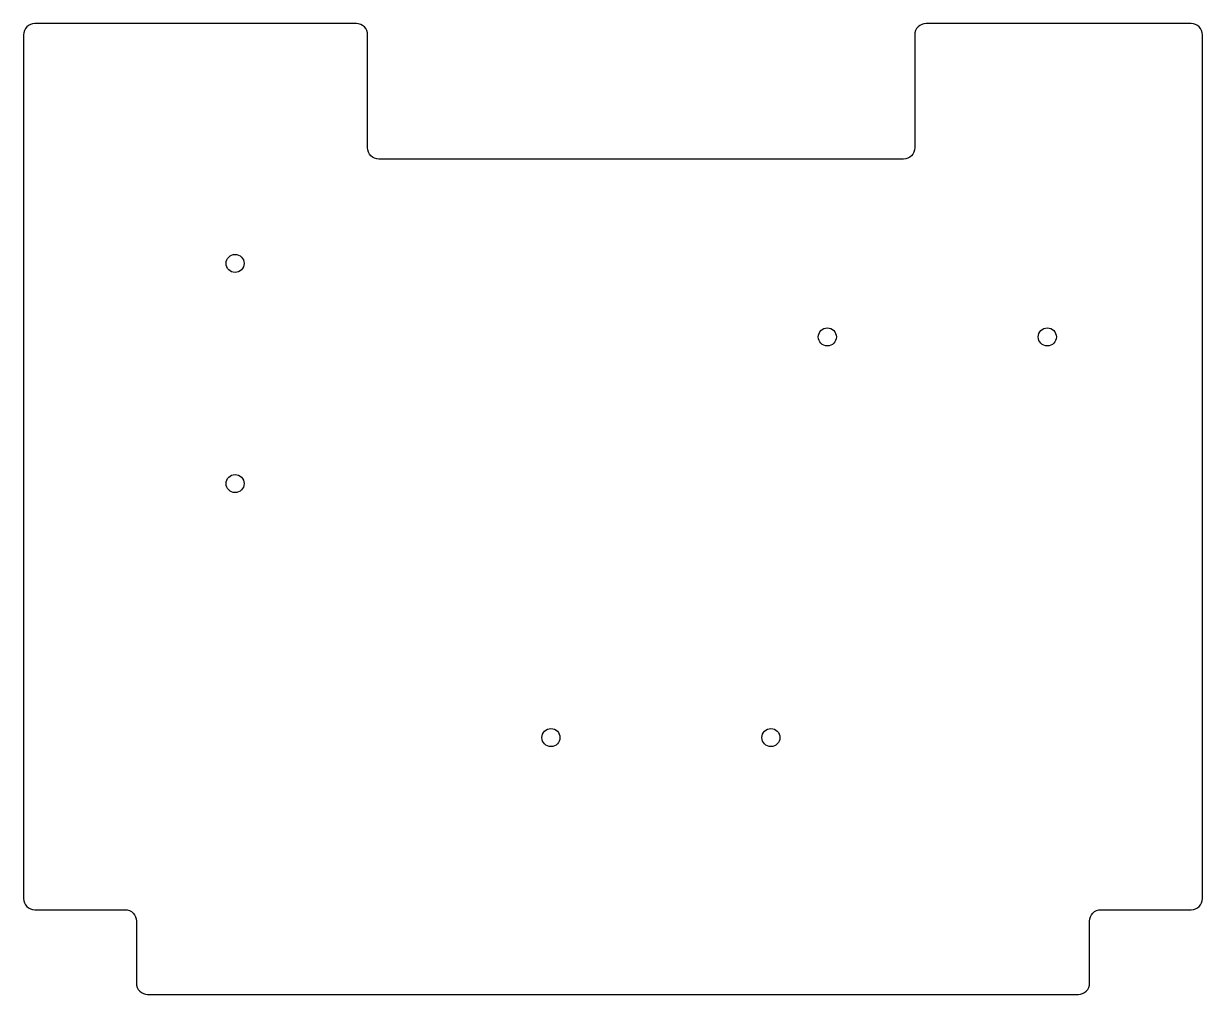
# Model space of a CAD drawing. Header units: millimetres. Extents: x -105 to 105, y -86 to 86.
import ezdxf

# ---------------------------------------------------------------- set-up
doc = ezdxf.new("R2010")
doc.units = ezdxf.units.MM
doc.layers.get('0').update_dxf_attribs({"linetype": 'CONTINUOUS'})

msp = doc.modelspace()

# ---------------------------------------------------------------- linework, layer by layer
msp.add_lwpolyline([(55.5, 86, 0.414214), (53.5, 84), (53.5, 64, -0.414214), (51.5, 62), (-41.5, 62, -0.414214), (-43.5, 64), (-43.5, 84, 0.414214), (-45.5, 86), (-102.5, 86, 0.414214), (-104.5, 84), (-104.5, -69, 0.414214), (-102.5, -71), (-86.5, -71, -0.414214), (-84.5, -73), (-84.5, -84, 0.414214), (-82.5, -86), (82.5, -86, 0.414214), (84.5, -84), (84.5, -73, -0.414214), (86.5, -71), (102.5, -71, 0.414214), (104.5, -69), (104.5, 84, 0.414214), (102.5, 86)], format="xyb", close=True)
for centre in [(-67, 43.5), (38, 30.5), (77, 30.5), (-67, 4.5), (-11, -40.5), (28, -40.5)]:
    msp.add_circle(centre, 1.6)

doc.saveas('drawing.dxf')
